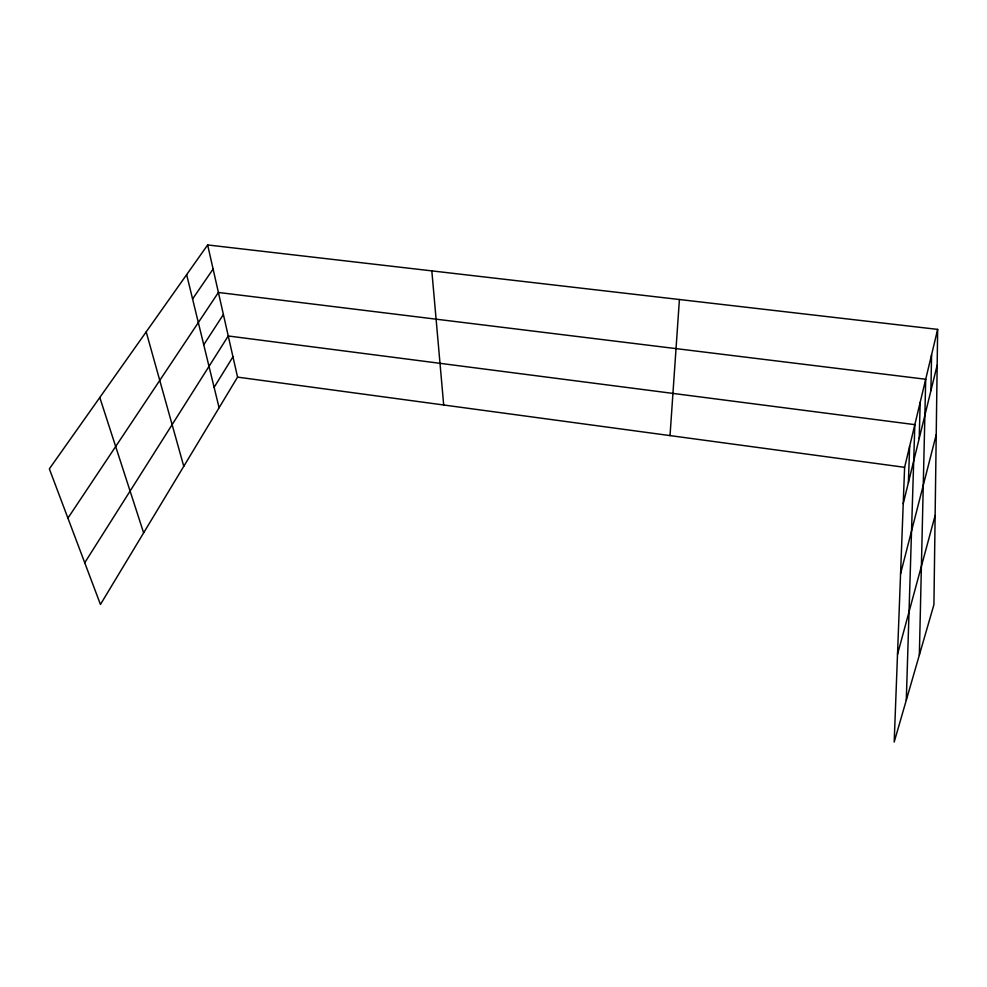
<?xml version="1.0" encoding="UTF-8"?>
<svg xmlns="http://www.w3.org/2000/svg" width="987" height="987" viewBox="0 0 987 987"><rect width="100%" height="100%" fill="white"/><g stroke="black" fill="none" stroke-linecap="round" stroke-linejoin="round"><path stroke-width="1.48" d="M937.65 329.387L933.924 604.661L894.185 742.051L904.61 467.32L937.65 329.387L207.652 244.949L49.35 468.85L100.452 604.463L237.559 377.12L207.652 244.949M930.914 390.679L931.58 354.728M919.353 655.023L925.707 379.255L218.398 292.46L67.918 518.138M919.205 438.499L920.18 402.301M906.3 700.178L914.826 424.644L228.244 335.975L84.734 562.738M908.385 482.643L909.644 446.309M670.025 435.6L679.414 299.517M903.228 503.703L937.169 365.153M900.563 573.829L936.231 434.687M897.516 654.369L935.133 515.51M214.117 387.348L232.957 356.825M203.741 344.784L223.395 314.52M192.576 298.975L213.106 269.056M237.559 377.12L904.61 467.32M99.798 397.502L143.633 532.869M146.199 331.879L183.767 466.32M186.654 274.657L219.089 407.742M431.825 270.882L443.694 405.003"/></g></svg>
